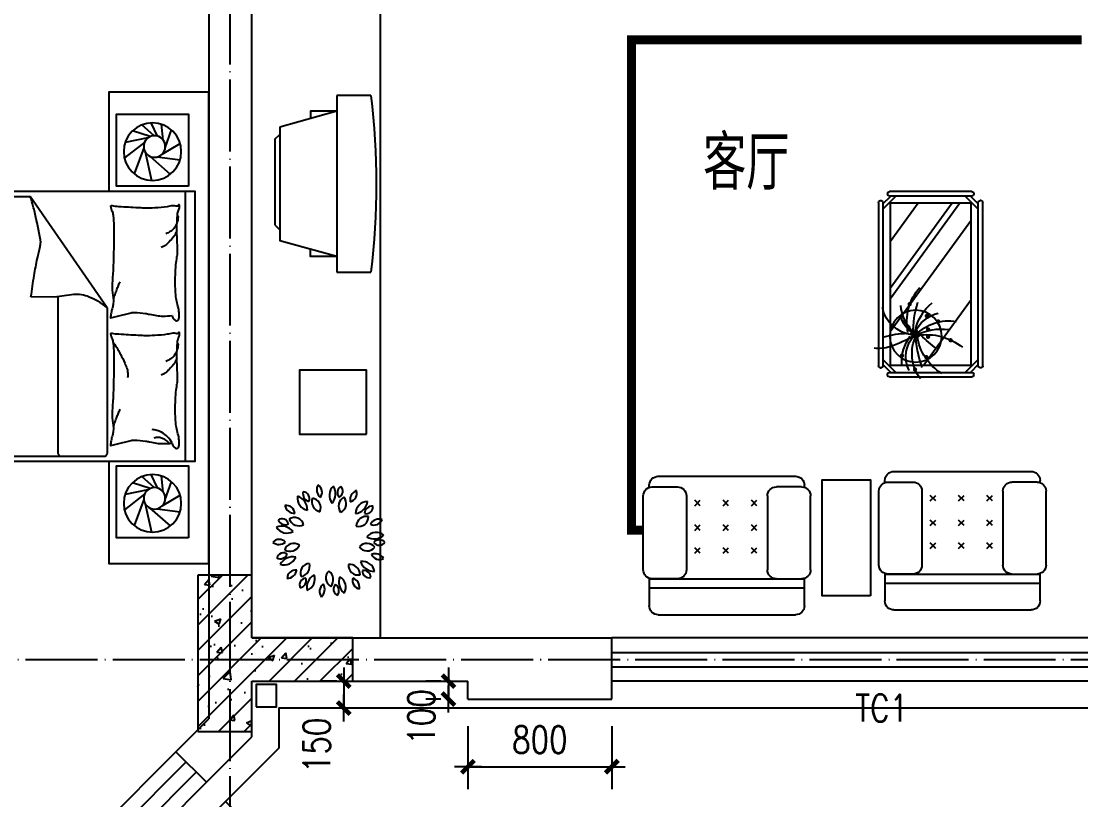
# Model space of a CAD drawing. Extents: x 12400 to 217743, y 90685 to 209848.
# Drawn here: x 58318 to 64207, y 105353 to 109681 of the extents above; entities that cross this region are included whole.
import ezdxf
from ezdxf.enums import TextEntityAlignment as Align

# ---------------------------------------------------------------- set-up
doc = ezdxf.new("R2010")
doc.units = 0
doc.header["$LTSCALE"] = 200
doc.linetypes.add('DOT', pattern=[0.25, 0, -0.25])
doc.linetypes.add('DOTE', pattern=[2.42, 2, -0.2, 0.02, -0.2])
doc.layers.get('0').update_dxf_attribs({"linetype": 'CONTINUOUS'})
doc.layers.get('DEFPOINTS').update_dxf_attribs({"linetype": 'CONTINUOUS'})
for name, color, linetype in [('8', 8, 'CONTINUOUS'), ('COLUMN', 4, 'CONTINUOUS'), ('DOTE', 1, 'DOTE'), ('HATCH', 8, 'CONTINUOUS'), ('LVTRY', 6, 'CONTINUOUS'), ('PUB_DIM', 3, 'CONTINUOUS'), ('PUB_TEXT', 7, 'CONTINUOUS'), ('WALL', 4, 'CONTINUOUS'), ('WINDOW', 2, 'CONTINUOUS'), ('家具', 8, 'CONTINUOUS')]:
    doc.layers.add(name, color=color, linetype=linetype)
doc.styles.add('_SIMPLEX', font='SIMPLEX.shx', dxfattribs={"width": 0.8, "bigfont": 'hztxt.shx'})
doc.styles.add('_萙PMK', font='txt', dxfattribs={"width": 0.8, "bigfont": 'HZTXT.SHX'})
doc.styles.add('DIM_FONT', font='SIMPLEX', dxfattribs={"width": 0.8})
doc.styles.add('SIMPLEX', font='SIMPLEX.SHX')
doc.dimstyles.new('DIMN50', dxfattribs={"dimscale": 0.5, "dimtxt": 300, "dimasz": 1, "dimexe": 250, "dimexo": 300, "dimgap": 150, "dimtad": 1, "dimdec": 0, "dimzin": 0, "dimdsep": 46, "dimtxsty": 'DIM_FONT', "dimblk": '_DIMX', "dimblk1": 'DOTSMALL', "dimblk2": 'DOTSMALL', "dimcen": 2.5, "dimclrt": 7, "dimadec": 0, "dimazin": 0, "dimtfac": 1, "dimtdec": 0, "dimtix": 1, "dimtmove": 2, "dimatfit": 3, "dimldrblk": '_DIMX', "dimfxl": 0, "dimtolj": 1, "dimtzin": 0, "dimarcsym": 0})

# ---------------------------------------------------------------- blocks, each defined once
blk = doc.blocks.new('M_C54TQD')
for p, q in [((0, -52.4), (1500, -52.4)), ((25.8, -508.5), (25.8, -1967.8)), ((853.5, -488.5), (45.8, -488.5)), ((853.5, -488.5), (1471.6, -915.9)), ((45.8, -761.1), (915.3, -761.1)), ((1471.6, -1967.8), (1471.6, -915.9)), ((381, -1368.3), (394.8, -1471.4)), ((777.6, -1368.4), (698.4, -1472.4)), ((394.8, -1471.4), (369, -1593.5)), ((528.4, -1559.3), (508.6, -1470.4)), ((160.8, -1514.4), (136.8, -1517.8)), ((255.4, -1552.2), (160.8, -1514.4)), ((698.4, -1472.4), (623.3, -1602.7)), ((324.3, -1645), (255.4, -1552.2)), ((548.2, -1616.6), (528.4, -1559.3)), ((90.3, -1638.1), (87, -1644.6)), ((188.4, -1621), (90.3, -1638.1)), ((257.2, -1617.5), (188.4, -1621)), ((324.3, -1645), (257.2, -1617.5)), ((369, -1593.5), (324.3, -1645)), ((324.3, -1645), (510, -1663.9)), ((324.3, -1645), (355.2, -1727.5)), ((605.5, -1658), (548.2, -1616.6)), ((623.3, -1602.7), (605.5, -1658)), ((605.5, -1658), (734, -1626.4)), ((734, -1626.4), (836.8, -1640.3)), ((836.8, -1640.3), (872.8, -1660.3)), ((510, -1663.9), (559.9, -1700)), ((559.9, -1700), (572, -1708.6)), ((605.5, -1658), (593.7, -1752.2)), ((605.5, -1658), (654.9, -1721.3)), ((355.2, -1727.5), (334.6, -1810)), ((654.9, -1721.3), (720.1, -1768.7)), ((334.6, -1810), (281, -1872.6)), ((591.9, -1766.9), (580, -1861.5)), ((720.1, -1768.7), (813, -1768.7)), ((45.8, -1987.8), (1451.6, -1987.8))]:
    blk.add_line(p, q)
blk.add_lwpolyline([(0, -2000), (0, 0), (1500, 0), (1500, -2000)], close=True)
for points in [[(101, -126.8, -0.263368), (73, -108, -0.494818), (82.2, -89.3, -0.049225), (99.9, -87.5, -0.036831), (123.5, -89.3, -0.031893), (161.5, -97.4, 0.035782), (195.4, -104.4, 0.032941), (285.1, -110.3, 0.026564), (396.3, -104.4, 0.017905), (433.8, -99, -0.033397), (454, -96.8, -0.03204), (491.1, -97.5, 0.018442), (555.4, -100.5, 0.010837), (620.2, -99.8, 0.014624), (668.1, -96.8, 0.111249), (690.6, -89.5, -0.153708), (707.5, -85.5, -0.076444), (715, -87.2, -0.215512), (716.9, -89.3, -0.585858), (714.3, -92.3, 0.363489), (709.4, -94.9, 0.191716), (709.4, -106.4, -0.129675), (711.3, -123, -0.01735), (708.3, -139.8, 0.019326), (705.7, -154.9, 0.018818), (699, -223.3, 0.021828), (698.1, -282.6, 0.006204), (699.5, -316.4, 0.001963), (705.7, -423.3, 0.028341), (709.9, -459.4, -0.117014), (709.4, -468.3, -0.36606), (708, -469.3, -0.03973), (694.4, -466.5, -0.048309), (680.6, -461, 0.062981), (670, -457.1, 0.04058), (646.6, -453.7, 0.014345), (579.8, -451.4, 0.005484), (454.4, -452.2, 0.007153), (358.2, -455.2, 0.008762), (315.7, -457.9, -0.008153), (270, -460.8, -0.06251), (212.9, -456.4, 0.078669), (167.3, -454.4, 0.047825), (144.9, -459.1, -0.034494), (114.1, -466.5, -0.023571), (88.8, -469.5, -0.510228), (87.8, -468.3), (95.3, -438.3), (116, -355.7, 0.073041), (118, -336.2, 0.023305), (112.2, -275, 0.018299), (108.2, -252.2, -0.01097), (100.8, -214.2, -0.042281), (97.9, -179.9, -0.027201), (100.8, -126.5)], [(574.8, -100.6, 0.027842), (551.1, -111.2, 0.048685), (538.5, -119.3, 0.023666), (510.6, -143.6, 0.031223), (491.6, -164.3, 0.046801), (486.5, -172, 0.023191), (478.4, -188.7)], [(656.8, -94.9, 0.088153), (622.3, -98.4, 0.088153), (591.1, -113.7, 0.077547), (569.5, -135.3, 0.077547), (555.4, -162.4)], [(810.2, -126.8, -0.263368), (782.3, -108, -0.494818), (791.4, -89.3, -0.049225), (809.1, -87.5, -0.036831), (832.8, -89.3, -0.031893), (870.7, -97.4, 0.035782), (904.6, -104.4, 0.032941), (994.3, -110.3, 0.026564), (1105.5, -104.4, 0.017905), (1143, -99, -0.033397), (1163.3, -96.8, -0.03204), (1200.3, -97.5, 0.018442), (1264.7, -100.5, 0.010837), (1329.4, -99.8, 0.014624), (1377.3, -96.8, 0.111249), (1399.9, -89.5, -0.153708), (1416.8, -85.5, -0.076444), (1424.2, -87.2, -0.215512), (1426.2, -89.3, -0.585858), (1423.5, -92.3, 0.363489), (1418.6, -94.9, 0.191716), (1418.6, -106.4, -0.129675), (1420.5, -123, -0.01735), (1417.5, -139.8, 0.019326), (1414.9, -154.9, 0.018818), (1408.3, -223.3, 0.021828), (1407.4, -282.6, 0.006204), (1408.8, -316.4, 0.001963), (1414.9, -423.3, 0.028341), (1419.2, -459.4, -0.117014), (1418.6, -468.3, -0.36606), (1417.2, -469.3, -0.03973), (1403.6, -466.5, -0.048309), (1389.9, -461, 0.062981), (1379.2, -457.1, 0.04058), (1355.8, -453.7, 0.014345), (1289.1, -451.4, 0.005484), (1163.6, -452.2, 0.007153), (1067.5, -455.2, 0.008762), (1024.9, -457.9, -0.008153), (979.2, -460.8, -0.06251), (922.1, -456.4, 0.078669), (876.5, -454.4, 0.047825), (854.1, -459.1, -0.034494), (823.4, -466.5, -0.023571), (798, -469.5, -0.510228), (797.1, -468.3), (804.6, -438.3), (825.2, -355.7, 0.073041), (827.2, -336.2, 0.023305), (821.5, -275, 0.018299), (817.4, -252.2, -0.01097), (810.1, -214.2, -0.042281), (807.2, -179.9, -0.027201), (810.1, -126.5)], [(1284.1, -100.6, 0.027842), (1260.3, -111.2, 0.048685), (1247.8, -119.3, 0.023666), (1219.8, -143.6, 0.031223), (1200.8, -164.3, 0.046801), (1195.7, -172, 0.023191), (1187.7, -188.7)], [(1366.1, -94.9, 0.088153), (1331.5, -98.4, 0.088153), (1300.3, -113.7, 0.077547), (1278.7, -135.3, 0.077547), (1264.7, -162.4)], [(99.3, -142.8, -0.05369), (113.5, -155.8, -0.070312), (121.6, -168.1, -0.015448), (125.4, -176.6, -0.013244), (129.1, -186.8, -0.082127), (132.1, -204.9, -0.064164), (129.1, -228.1)], [(100.8, -126.8, -0.077379), (135.6, -152.1, -0.077379), (161.1, -186.8, -0.047525), (171, -211.5, -0.047525), (176.1, -237.5)], [(660.6, -455.2, 0.016108), (621.7, -429, 0.024599), (594.9, -413.9, 0.009477), (545.8, -390.6, 0.015937), (516, -378.3, 0.072521), (499.6, -374.7, 0.033339), (463.4, -374.5)], [(191.4, -453.7, 0.009729), (218.7, -444.6, 0.009729), (245.6, -434.6, 0.007971), (267.3, -425.5, 0.007971), (288.8, -415.8)], [(900.6, -453.7, 0.009729), (927.9, -444.6, 0.009729), (954.8, -434.6, 0.007971), (976.6, -425.5, 0.007971), (998, -415.8)], [(853.5, -488.5, -0.085272), (916.8, -598.6, -0.124044), (926, -686.2), (912.4, -781.6), (914.1, -911.7)], [(914.1, -911.7, 0.007867), (1031.7, -893.9, 0.009508), (1128.5, -875.9, 0.006616), (1193.5, -861.5, -0.023828), (1211.7, -858.2, -0.080713), (1230.3, -858.7, -0.009591), (1382.9, -890.6, -0.013133), (1416.4, -899.2, -0.007859), (1471.6, -915.9)], [(464, -1480.4, 0.025626), (475.6, -1477.6, 0.0108), (604.9, -1436, 0.00456), (692.4, -1404.8, 0.01125), (727.5, -1391, 0.069394), (746.3, -1379.9, -0.079756), (762.9, -1370.5, -0.106399), (777.6, -1368.4, -0.328642), (781.6, -1371.8, -0.299547), (779.2, -1378.3, 0.189917), (773.7, -1387.1, 0.033518), (772.5, -1397.4, 0.075627), (773, -1402, 0.053489), (776, -1409.8, 0.017838), (788.1, -1431.8, 0.038394), (805.3, -1456.1, -0.059529), (815.7, -1472.2, -0.035943), (826.3, -1498.4, -0.011245), (851.9, -1584.7, -0.006203), (862.2, -1624.3, 0.010783), (868.3, -1647, 0.019485), (872.8, -1660.3, 0.005062), (892.4, -1710.5, 0.101392), (909.1, -1735.8, -0.223768), (914, -1749.2, -0.25558), (910.9, -1753.8, -0.081563), (895.2, -1758.9, -0.071805), (878.1, -1759, 0.069985), (860.5, -1759.1, 0.03546), (801, -1772.1, 0.029432), (732, -1796.8, 0.001554), (698.6, -1811.2, -0.00152), (664.5, -1825.8, -0.004735), (629.3, -1840.5, 0.00382), (585.5, -1858.6, 0.296001), (563.6, -1890.9, -0.649774), (542.2, -1899.9, -0.02319), (537.7, -1895.3, 0.0288), (534, -1891.6, 0.005727), (527.4, -1885.8, -0.004358), (518.8, -1878.2, -0.027528), (501.8, -1861.4, -0.046214), (493.2, -1849.9, -0.194121), (490.4, -1833.2, 0.133719), (489.3, -1809.2, 0.005779), (481.8, -1787.2, 0.008882)]]:
    blk.add_lwpolyline(points, format="xyb")
blk.add_lwpolyline([(58.1, -1583.2, 0.101392), (39.5, -1559.2, -0.223768), (33.6, -1546.2, -0.25558), (36.4, -1541.4, -0.081563), (51.6, -1535.1, -0.071805), (68.7, -1533.7, 0.069985), (86.2, -1532.2, 0.03546), (144.5, -1514.8, 0.029432), (211.5, -1484.8, 0.001554), (243.6, -1467.9, -0.00152), (276.5, -1450.7, -0.004735), (310.5, -1433.4, 0.00382), (352.7, -1412, 0.296001), (372.1, -1378.1, -0.649774), (392.8, -1367.5, -0.02319), (397.6, -1371.7, 0.0288), (401.6, -1375.1, 0.005727), (408.6, -1380.4, -0.004358), (417.8, -1387.3, -0.027528), (436, -1402.8, -0.046214), (445.5, -1413.5, -0.194121), (449.5, -1430, 0.133719), (452.5, -1453.8, 0.011505), (471.2, -1496.2, 0.008882), (497.5, -1550, 0.012426), (534.6, -1618.4, -0.033612), (547.3, -1644.2), (570.3, -1700.5), (588.1, -1744, 0.224341), (602.6, -1757.3, -0.722772), (602.8, -1766.1, -0.103513), (599, -1766.6, 0.053465), (591.8, -1766.9, 0.030109), (568.7, -1771.5, -0.031436), (546.6, -1775.9, -0.05324), (531.5, -1776.4, 0.05518), (516.9, -1776.8, 0.056271), (491.6, -1783.4, 0.0108), (365.9, -1834.8, 0.00456), (281, -1872.6, 0.01125), (247.1, -1889, 0.069394), (229.2, -1901.6, -0.079756), (213.3, -1912.2, -0.106399), (198.9, -1915.4, -0.328642), (194.6, -1912.4, -0.299547), (196.5, -1905.7, 0.189917), (201.3, -1896.5, 0.033518), (201.7, -1886.2, 0.075627), (200.8, -1881.6, 0.053489), (197.3, -1874, 0.017838), (183.5, -1853, 0.038394), (164.5, -1830.2, -0.059529), (152.9, -1814.9, -0.035943), (140.3, -1789.6, -0.011245), (108.1, -1705.4, -0.006203), (94.9, -1666.8, 0.010783), (87, -1644.6, 0.019485), (81.6, -1631.7, 0.005062)], format="xyb", close=True)
for centre, start, end in [((45.8, -508.5), 90, 180), ((45.8, -741.1), 180, 270), ((45.8, -1967.8), 180, 270), ((1451.6, -1967.8), 270, 0)]:
    blk.add_arc(centre, 20, start, end)
at = {"style": 'DIM_FONT', "width": 0.8, "flags": 9}
for tag in ['YSIZE', 'XSIZE']:
    blk.add_attdef(tag, (0, 0), '', height=0.5, dxfattribs=at)
blk = doc.blocks.new('M_C5')
for p, q in [((-70.8, 21.3), (-105.6, 120.2)), ((-60.2, 62.7), (-49.6, 152.1)), ((-28.1, 85.6), (7.4, 159.8)), ((-9, 88), (58.7, 149.2)), ((12.2, 83.3), (111.9, 114.4)), ((25.5, 75.4), (152, 50)), ((-54, -14.1), (-153.6, 45)), ((42.3, 52.6), (156.1, -35.1)), ((48.3, 20.6), (102.1, -123.2)), ((-26.4, -30), (-153, -46.9)), ((14.5, -26.2), (-99.1, -125.6)), ((40.5, -2.3), (5.1, -160))]:
    blk.add_line(p, q)
for centre, radius in [((0, 0), 160), ((-11.2, 28), 60)]:
    blk.add_circle(centre, radius)
at = {"width": 0.8, "flags": 9}
for tag in ['XSIZE', 'YSIZE']:
    blk.add_attdef(tag, (0, 0), '', height=0.5, dxfattribs=at)
blk = doc.blocks.new('A$C61510689')
for points in [[(36.3, 1955.5), (436.3, 1955.5), (436.3, 2355.5), (36.3, 2355.5)], [(36.3, 0), (436.3, 0), (436.3, 400), (36.3, 400)]]:
    blk.add_lwpolyline(points, close=True)
for p in [(236.4, 2147.6), (236.4, 192.2)]:
    blk.add_blockref('M_C5', p)
at = {"rotation": 90}
blk.add_blockref('M_C54TQD', (0, 426.1), dxfattribs=at)
blk = doc.blocks.new('M_F22')
for centre, radius, start, end in [((-63, 1991), 399, 151.7015, 229.7406), ((-591, 1891), 339, 322.8639, 58.5782), ((523, 1764), 486, 130.709, 219.1064), ((-284, 1836), 573, 318.6571, 31.1583), ((662, 1865), 307, 123.4613, 215.4329), ((307, 1931), 266, 293.3115, 45.5828), ((-745, 1661), 486, 170.709, 259.1064), ((-1409, 1198), 573, 358.6571, 71.1583), ((-704, 1829), 307, 163.4613, 255.4329), ((-1018, 1651), 266, 333.3115, 85.5828), ((819, 1335), 417, 120.5035, 215.3285), ((331, 1439), 376, 293.2488, 42.5832), ((1257, 1578), 399, 111.7015, 189.7406), ((788, 1841), 339, 282.8639, 18.5782), ((-1680, 1042), 339, 2.8639, 98.5782), ((-1340, 1458), 399, 191.7015, 269.7406), ((-242, 1523), 417, 160.5035, 255.3285), ((-684, 1289), 376, 333.2488, 82.5832), ((1560, 1027), 486, 90.709, 179.1064), ((988, 1601), 573, 278.6571, 351.1583), ((1732, 1016), 307, 83.4613, 175.4329), ((1502, 1294), 266, 253.3115, 5.5828), ((-1853, 584), 266, 13.3115, 125.5828), ((-1364, 522), 376, 13.2488, 122.5832), ((1511, 508), 417, 80.5035, 175.3285), ((1204, 902), 376, 253.2488, 2.5832), ((-1861, -14), 573, 38.6571, 111.1583), ((-1651, 768), 486, 210.709, 299.1064), ((-1727, 923), 307, 203.4613, 295.4329), ((-1177, 985), 417, 200.5035, 295.3285), ((2003, 413), 399, 71.7015, 149.7406), ((1813, 916), 339, 242.8639, 338.5782), ((-1969, -307), 339, 42.8639, 138.5782), ((1881, -204), 486, 50.709, 139.1064), ((1812, 603), 573, 238.6571, 311.1583), ((-1976, 230), 399, 231.7015, 309.7406), ((-1393, -503), 376, 53.2488, 162.5832), ((-1547, -28), 417, 240.5035, 335.3285), ((1510, -570), 417, 40.5035, 135.3285), ((1528, -71), 376, 213.2488, 322.5832), ((2005, -323), 307, 43.4613, 135.4329), ((2009, 38), 266, 213.3115, 325.5828), ((-1807, -769), 266, 53.3115, 165.5828), ((-1928, -429), 307, 243.4613, 335.4329), ((-1429, -1233), 573, 78.6571, 151.1583), ((-1770, -498), 486, 250.709, 339.1064), ((1825, -959), 399, 31.7015, 109.7406), ((2003, -452), 339, 202.8639, 298.5782), ((-1323, -1527), 339, 82.8639, 178.5782), ((-1674, -1120), 399, 271.7015, 349.7406), ((-756, -1306), 376, 93.2488, 202.5832), ((-1179, -1041), 417, 280.5035, 15.3285), ((249, -1512), 376, 133.2488, 242.5832), ((-246, -1581), 417, 320.5035, 55.3285), ((1151, -1025), 376, 173.2488, 282.5832), ((816, -1395), 417, 0.5035, 95.3285), ((1335, -1353), 486, 10.709, 99.1064), ((1801, -691), 573, 198.6571, 271.1583), ((1589, -1250), 266, 173.3115, 285.5828), ((1354, -1524), 307, 3.4613, 95.4329), ((-902, -1777), 266, 93.3115, 205.5828), ((-1213, -1593), 307, 283.4613, 15.4329), ((-314, -1889), 573, 118.6571, 191.1583), ((-1048, -1545), 486, 290.709, 19.1064), ((962, -1675), 573, 158.6571, 231.1583), ((179, -1883), 486, 330.709, 59.1064), ((1270, -1621), 339, 162.8639, 258.5782), ((808, -1896), 399, 351.7015, 69.7406), ((-44, -2046), 339, 122.8639, 218.5782), ((-574, -1959), 399, 311.7015, 29.7406), ((439, -1967), 266, 133.3115, 245.5828), ((83, -2026), 307, 323.4613, 55.4329)]:
    blk.add_arc(centre, radius, start, end)
at = {"width": 0.8, "flags": 9}
for tag in ['XSIZE', 'YSIZE']:
    blk.add_attdef(tag, (0, 0), '', height=0.5, dxfattribs=at)
blk = doc.blocks.new('M_C47JEV')
for p, q in [((381.2, 770), (-381.2, 770)), ((-431.2, 711.1), (-431.2, 720)), ((-414.7, 711.1), (-275, 711.1)), ((414.7, 711.1), (275, 711.1)), ((431.2, 711.1), (431.2, 720)), ((-464.7, 250), (-464.7, 661.1)), ((-225, 661.1), (-225, 250)), ((225, 661.1), (225, 250)), ((464.7, 250), (464.7, 661.1)), ((-136.2, 606.5), (-166.3, 636.6)), ((-166.3, 606.5), (-136.2, 636.6)), ((-8.7, 606.5), (21.4, 636.6)), ((21.4, 606.5), (-8.7, 636.6)), ((179, 606.5), (148.8, 636.6)), ((148.8, 606.5), (179, 636.6)), ((-136.2, 469.3), (-166.3, 499.5)), ((-166.3, 469.3), (-136.2, 499.5)), ((21.4, 469.3), (-8.7, 499.5)), ((-8.7, 469.3), (21.4, 499.5)), ((179, 469.3), (148.8, 499.5)), ((148.8, 469.3), (179, 499.5)), ((-136.2, 342.3), (-166.3, 372.5)), ((-166.3, 342.3), (-136.2, 372.5)), ((21.4, 342.3), (-8.7, 372.5)), ((-8.7, 342.3), (21.4, 372.5)), ((179, 342.3), (148.8, 372.5)), ((148.8, 342.3), (179, 372.5)), ((-431.2, 50), (-431.2, 202.8)), ((431.2, 200), (-431.2, 200)), ((-275, 200), (-414.7, 200)), ((275, 200), (414.7, 200)), ((431.2, 200), (431.2, 50)), ((431.2, 150), (-431.2, 150)), ((381.2, 0), (-381.2, 0))]:
    blk.add_line(p, q)
for centre, start, end in [((-381.2, 720), 90, 180), ((381.2, 720), 360, 90), ((-414.7, 661.1), 90, 180), ((-275, 661.1), 0, 90), ((275, 661.1), 90, 180), ((414.7, 661.1), 0, 90), ((-414.7, 250), 180, 270), ((-275, 250), 270, 0), ((275, 250), 180, 270), ((414.7, 250), 270, 0), ((-381.2, 50), 180, 270), ((381.2, 50), 270, 0)]:
    blk.add_arc(centre, 50, start, end)
at = {"style": 'DIM_FONT', "width": 0.8, "flags": 9}
for tag in ['YSIZE', 'XSIZE']:
    blk.add_attdef(tag, (0, 0), '', height=0.5, dxfattribs=at)
blk = doc.blocks.new('_C1DIA')
for p, q in [((220.9, -308), (220.9, 321)), ((220.9, 321), (341.9, 321)), ((220.9, 264.9), (18.2, 209)), ((18.2, -196.1), (18.2, 209)), ((0, 153), (18.2, 170)), ((0, -153), (0, 153)), ((0, -153), (18.2, -170)), ((220.9, -252), (18.2, -196.1)), ((341.9, -308), (220.9, -308))]:
    blk.add_line(p, q)
for points in [[(220.9, 264.9), (127.3, 264.9), (127.3, 239.1)], [(220.9, -252), (127.3, -252), (127.3, -226.2)]]:
    blk.add_lwpolyline(points)
blk.add_arc((-2146.8, 6.5), 2508.5, 352.7975, 7.2025)
at = {"style": 'DIM_FONT', "width": 0.7, "flags": 9}
for tag in ['XSIZE', 'YSIZE']:
    blk.add_attdef(tag, (0, 0), '', height=0.5, dxfattribs=at)
blk = doc.blocks.new('M_C57NTX')
for p, q in [((-486.3, 242.8), (-481.3, 242.8)), ((-427.3, 268.4), (-471.3, 224.4)), ((-399, 268.4), (-471.3, 196.1)), ((-445.8, 283.4), (-445.8, 278.4)), ((-435.8, 293.4), (473.1, 293.4)), ((-435.8, 268.4), (473.1, 268.4)), ((436.4, 268.4), (508.7, 196.1)), ((464.7, 268.4), (508.7, 224.4)), ((483.1, 283.4), (483.1, 278.4)), ((523.7, 242.8), (518.7, 242.8)), ((-496.3, -226.1), (-496.3, 232.8)), ((-471.3, -226.1), (-471.3, 232.8)), ((-431.3, 72.4), (-216.6, 228.4)), ((-431.3, -116.3), (43.1, 228.4)), ((-431.3, -159.2), (102.3, 228.4)), ((-336.1, -221.6), (283.4, 228.4)), ((508.7, 232.8), (508.7, -226.1)), ((533.7, 232.8), (533.7, -226.1)), ((106, -221.6), (468.7, 41.8)), ((-399, -261.6), (-471.3, -189.3)), ((-427.3, -261.6), (-471.3, -217.6)), ((436.4, -261.6), (508.7, -189.3)), ((464.7, -261.6), (508.7, -217.6)), ((-486.3, -236.1), (-481.3, -236.1)), ((-445.8, -276.6), (-445.8, -271.6)), ((473.1, -261.6), (-435.8, -261.6)), ((473.1, -286.6), (-435.8, -286.6)), ((483.1, -276.6), (483.1, -271.6)), ((523.7, -236.1), (518.7, -236.1))]:
    blk.add_line(p, q)
blk.add_lwpolyline([(-431.3, -221.6), (-431.3, 228.4), (468.7, 228.4), (468.7, -221.6)], close=True)
at = {"const_width": 12}
for points in [[(123.4, 119.9, 1), (135.4, 119.9, 1)], [(225.1, 149.5, 1), (237.1, 149.5, 1)], [(252.6, 126.5, 1), (264.6, 126.5, 1)], [(288.3, 106.6, 1), (300.3, 106.6, 1)], [(409.3, 162.8, 1), (421.3, 162.8, 1)], [(277.3, 83.6, 1), (289.3, 83.6, 1)], [(293.8, 93.5, 1), (305.8, 93.5, 1)], [(296.6, 73.7, 1), (308.6, 73.7, 1)], [(307.5, 86.9, 1), (319.5, 86.9, 1)], [(486.2, 90.2, 1), (498.2, 90.2, 1)], [(189.4, 24.2, 1), (201.4, 24.2, 1)], [(263.6, 17.6, 1), (275.6, 17.6, 1)], [(304.8, 17.6, 1), (316.8, 17.6, 1)], [(417.5, 27.5, 1), (429.5, 27.5, 1)], [(219.6, -38.5, 1), (231.6, -38.5, 1)], [(324.1, -107.7, 1), (336.1, -107.7, 1)]]:
    blk.add_lwpolyline(points, format="xyb", close=True, dxfattribs=at)
blk.add_circle((307.6, 86), 144.3)
for centre, radius, start, end in [((156.2, 293.1), 219.3, 342.94564, 6.48138), ((-486.3, 232.8), 10, 90, 180), ((-481.3, 232.8), 10, 0, 90), ((-435.8, 283.4), 10, 90, 180), ((-435.8, 278.4), 10, 180, 270), ((108.6, 83.2), 192.6, 6.99045, 78.02836), ((781.4, 125.5), 489.9, 163.85612, 179.11051), ((473.1, 283.4), 10, 0, 90), ((473.1, 278.4), 10, 270, 0), ((518.7, 232.8), 10, 90, 180), ((523.7, 232.8), 10, 0, 90), ((-394.7, 504.4), 810.4, 328.98728, 340.36101), ((228, -157.3), 292.8, 78.55155, 130.98153), ((110, -88), 258.8, 48.7581, 83.8624), ((175.6, 42.4), 126.2, 28.89012, 78.45792), ((421.1, -27.3), 168.8, 62.99086, 135.91017), ((448, -69.4), 232.8, 85.87406, 126.95584), ((279.7, -402.1), 502.4, 88.32856, 108.729), ((343.6, -193.6), 291.3, 103.04524, 139.77663), ((363.8, -83.6), 190.4, 114.09558, 166.29534), ((481.8, -98.4), 259.7, 134.48606, 189.37622), ((613.2, -62), 345.5, 155.08876, 185.96372), ((267.2, -554.8), 642.2, 70.5249, 87.82437), ((624, 27.5), 325.2, 171.24958, 218.23328), ((404.5, -127.5), 234.4, 53.32313, 115.76326), ((268.8, -207.6), 287.3, 31.31505, 82.13779), ((-1013.4, -1156.3), 1790, 39.04877, 42.6799), ((-486.3, -226.1), 10, 180, 270), ((-481.3, -226.1), 10, 270, 0), ((518.7, -226.1), 10, 180, 270), ((523.7, -226.1), 10, 270, 0), ((-435.8, -271.6), 10, 90, 180), ((-435.8, -276.6), 10, 180, 270), ((473.1, -271.6), 10, 0, 90), ((473.1, -276.6), 10, 270, 0)]:
    blk.add_arc(centre, radius, start, end)
at = {"style": 'DIM_FONT', "width": 0.8, "flags": 9}
for tag in ['YSIZE', 'XSIZE']:
    blk.add_attdef(tag, (0, 0), '', height=0.5, dxfattribs=at)
blk = doc.blocks.new('_WBLK')
for p, q in [((-0.5, 0.5), (0.5, 0.5)), ((0.5, 0.1667), (-0.5, 0.1667)), ((0.5, -0.1667), (-0.5, -0.1667)), ((-0.5, -0.5), (0.5, -0.5))]:
    blk.add_line(p, q)
at = {"style": 'SIMPLEX', "flags": 9}
blk.add_attdef('A', text='', height=1, dxfattribs=at).set_placement((0, 1.5), align=Align.MIDDLE)
blk = doc.blocks.new('_DIMX')
blk.add_line((-150, 0), (150, 0))
at = {"const_width": 50}
blk.add_lwpolyline([(-70, -70), (70, 70)], dxfattribs=at)
blk = doc.blocks.new('*D1664')
at = {"layer": 'DEFPOINTS', "color": 0}
for p in [(59348, 105450.8), (58782.3, 104885.1), (60088.6, 104710.2)]:
    blk.add_point(p, dxfattribs=at)
at = {"layer": 'PUB_DIM', "color": 0, "lineweight": -2}
for p, q in [((59454, 105344.8), (60177, 104621.8)), ((58888.4, 104779.1), (59611.3, 104056.1)), ((59523.3, 104144.9), (60088.2, 104709.9))]:
    blk.add_line(p, q, dxfattribs=at)
at = {"layer": 'PUB_DIM', "color": 0, "lineweight": -2, "xscale": 0.5, "yscale": 0.5, "zscale": 0.5}
for p, rotation in [((60088.6, 104710.2), 45.00000000000073), ((59522.9, 104144.5), 225.0000000000007)]:
    blk.add_blockref('_DIMX', p, dxfattribs=dict(at, rotation=rotation))
at = {"layer": 'PUB_DIM', "color": 7, "insert": (59699.7, 104533.4), "char_height": 150, "attachment_point": 5, "rotation": 45, "style": 'DIM_FONT'}
blk.add_mtext('\\A1;800', dxfattribs=at)
blk = doc.blocks.new('_DOTSMALL')
at = {"color": 0, "linetype": 'ByBlock', "const_width": 0.5}
blk.add_lwpolyline([(-0.0625, 0, 1), (0.0625, 0, 1)], format="xyb", close=True, dxfattribs=at)
blk = doc.blocks.new('*D1666')
at = {"layer": 'DEFPOINTS', "color": 0}
for p in [(60800.3, 105912.8), (61600.3, 105912.8), (61600.3, 105537.3)]:
    blk.add_point(p, dxfattribs=at)
at = {"layer": 'PUB_DIM', "color": 0, "lineweight": -2}
for p, q in [((60800.3, 105762.8), (60800.3, 105412.3)), ((61600.3, 105762.8), (61600.3, 105412.3)), ((60800.8, 105537.3), (61599.8, 105537.3))]:
    blk.add_line(p, q, dxfattribs=at)
at = {"layer": 'PUB_DIM', "color": 0, "lineweight": -2, "xscale": 0.5, "yscale": 0.5, "zscale": 0.5, "rotation": 180}
blk.add_blockref('_DIMX', (60800.3, 105537.3), dxfattribs=at)
at = {"layer": 'PUB_DIM', "color": 0, "lineweight": -2, "xscale": 0.5, "yscale": 0.5, "zscale": 0.5}
blk.add_blockref('_DIMX', (61600.3, 105537.3), dxfattribs=at)
at = {"layer": 'PUB_DIM', "color": 7, "insert": (61200.3, 105687.3), "char_height": 150, "attachment_point": 5, "style": 'DIM_FONT'}
blk.add_mtext('\\A1;800', dxfattribs=at)
blk = doc.blocks.new('*D1667')
at = {"layer": 'DEFPOINTS', "color": 0}
for p in [(60800.3, 106012.8), (60692.5, 105912.8), (60800.3, 105912.8)]:
    blk.add_point(p, dxfattribs=at)
at = {"layer": 'PUB_DIM', "color": 0, "lineweight": -2}
for p, q in [((60650.3, 106012.8), (60567.5, 106012.8)), ((60692.5, 106013.3), (60692.5, 106013.8)), ((60692.5, 106012.8), (60692.5, 105912.8)), ((60650.3, 105912.8), (60567.5, 105912.8)), ((60692.5, 105912.3), (60692.5, 105911.8))]:
    blk.add_line(p, q, dxfattribs=at)
at = {"layer": 'PUB_DIM', "color": 0, "lineweight": -2, "xscale": 0.5, "yscale": 0.5, "zscale": 0.5}
for p, rotation in [((60692.5, 106012.8), 270), ((60692.5, 105912.8), 90)]:
    blk.add_blockref('_DIMX', p, dxfattribs=dict(at, rotation=rotation))
at = {"layer": 'PUB_DIM', "color": 7, "insert": (60542.5, 105813.8), "char_height": 150, "attachment_point": 5, "rotation": 90, "style": 'DIM_FONT'}
blk.add_mtext('\\A1;100', dxfattribs=at)
blk = doc.blocks.new('*D1668')
at = {"layer": 'DEFPOINTS', "color": 0}
for p in [(60222.9, 106012.8), (60110.6, 105862.8), (60222.9, 105862.8)]:
    blk.add_point(p, dxfattribs=at)
at = {"layer": 'PUB_DIM', "color": 0, "lineweight": -2}
for p, q in [((60072.9, 106012.8), (59985.6, 106012.8)), ((60110.6, 106013.3), (60110.6, 106013.8)), ((60110.6, 106012.8), (60110.6, 105862.8)), ((60072.9, 105862.8), (59985.6, 105862.8)), ((60110.6, 105862.3), (60110.6, 105861.8))]:
    blk.add_line(p, q, dxfattribs=at)
at = {"layer": 'PUB_DIM', "color": 0, "lineweight": -2, "xscale": 0.5, "yscale": 0.5, "zscale": 0.5}
for p, rotation in [((60110.6, 106012.8), 270), ((60110.6, 105862.8), 90)]:
    blk.add_blockref('_DIMX', p, dxfattribs=dict(at, rotation=rotation))
at = {"layer": 'PUB_DIM', "color": 7, "insert": (59960.6, 105655.9), "char_height": 150, "attachment_point": 5, "rotation": 90, "style": 'DIM_FONT'}
blk.add_mtext('\\A1;150', dxfattribs=at)

msp = doc.modelspace()

# ---------------------------------------------------------------- hatches: boundary and pattern name
at = {"layer": 'HATCH'}
h = msp.add_hatch(dxfattribs=at)
h.set_pattern_fill('AN31C', color=256, scale=500, style=0)
h.set_pattern_definition([(45, (178298.46, -10426.53), (-70.71068, 70.71068), []), (50, (178298.46, -10426.53), (358.6301, -31.37607), [37.5, -412.5]), (355, (178298.46, -10426.53), (-69.3757, 376.0961), [30, -330]), (100.4514, (178328.34, -10429.15), (289.2547, 344.7198), [31.8701, -350.57106]), (46.1842, (178298.46, -10326.53), (533.6205, -82.7595), [56.25, -618.75]), (96.6356, (178342.9, -10333.43), (467.3314, 487.059), [47.8051, -525.8565]), (351.1842, (178298.46, -10326.53), (467.331, 487.0593), [45, -495]), (21, (178348.46, -10351.53), (298.45353, -201.30945), [37.5, -412.5]), (326, (178348.46, -10351.53), (121.6577, 362.575), [30, -330]), (71.4514, (178373.33, -10368.3), (420.1113, 161.26525), [31.8701, -350.57106]), (37.5, (178298.46, -10426.53), (6.07993, 166.44693), [0, -326, 0, -335, 0, -331.25]), (7.5, (178298.46, -10426.53), (131.53477, 197.20586), [0, -191, 0, -318.5, 0, -126.25]), (327.5, (178186.96, -10426.53), (266.91122, -11.27744), [0, -125, 0, -390, 0, -517.5]), (317.5, (178136.96, -10426.53), (291.5931, 50.0525), [0, -162.5, 0, -259, 0, -367.5])])
h.paths.add_polyline_path([(59600.262, 106252.808), (59600.262, 106602.546), (59300.262, 106602.546), (59300.262, 105732.808), (59600.262, 105732.808), (59600.262, 106012.808), (60160.262, 106012.808), (60160.262, 106252.808)])

# ---------------------------------------------------------------- linework, layer by layer
at = {"layer": '8'}
msp.add_lwpolyline([(65450.262, 112012.808), (65450.262, 105862.808), (59750.262, 105862.808), (59750.262, 105640.971), (58592.1, 104482.808), (56368.425, 104482.808), (55210.262, 105640.971), (55210.262, 106462.808), (54110.262, 106462.808), (54110.262, 107062.808), (53488.425, 107062.808), (52330.262, 108220.971), (52330.262, 110044.646), (53488.425, 111202.808), (54410.262, 111202.808), (54410.262, 118612.808)], dxfattribs=at)
at = {"layer": 'COLUMN'}
for p, q in [((59600.262, 106602.546), (59300.262, 106602.546)), ((59300.262, 106602.546), (59300.262, 105732.808)), ((59600.262, 106252.808), (59600.262, 106602.546)), ((60160.262, 106252.808), (59600.262, 106252.808)), ((60160.262, 106012.808), (60160.262, 106252.808)), ((59600.262, 105732.808), (59600.262, 106012.808)), ((59600.262, 106012.808), (60160.262, 106012.808)), ((59300.262, 105732.808), (59600.262, 105732.808))]:
    msp.add_line(p, q, dxfattribs=at)
at = {"layer": 'DOTE'}
for p, q in [((59480.262, 103632.808), (59480.262, 126332.808)), ((54470.982, 106132.808), (67380.262, 106132.808))]:
    msp.add_line(p, q, dxfattribs=at)
at = {"layer": 'LVTRY'}
msp.add_lwpolyline([(59623.381, 105869.719), (59737.837, 105869.719), (59737.837, 105994.837), (59623.381, 105994.837)], close=True, dxfattribs=at)
at = {"layer": 'WALL'}
for p, q in [((59360.262, 111052.808), (59360.262, 105802.514)), ((59600.262, 106252.808), (59600.262, 111052.808)), ((59600.262, 106252.808), (61600.262, 106252.808)), ((61600.262, 105912.808), (61600.262, 106252.808)), ((59600.262, 106012.808), (60800.262, 106012.808)), ((59600.262, 105703.103), (59600.262, 106012.808)), ((60800.262, 105912.808), (60800.262, 106012.808)), ((60800.262, 105912.808), (61600.262, 105912.808)), ((59178.252, 105620.504), (59360.262, 105802.514)), ((59347.958, 105450.798), (59600.262, 105703.103)), ((59178.252, 105620.504), (59347.958, 105450.798))]:
    msp.add_line(p, q, dxfattribs=at)
at = {"layer": '家具'}
msp.add_line((60314.539, 106252.808), (60314.539, 111052.808), dxfattribs=at)
at = {"layer": '家具', "linetype": 'DOT', "ltscale": 0.3, "const_width": 50}
msp.add_lwpolyline([(64212.459, 109576.888), (61709.526, 109576.888), (61709.526, 106852.905), (61775.457, 106852.905)], dxfattribs=at)
at = {"layer": '家具'}
msp.add_lwpolyline([(58805.8, 107234.904), (58805.8, 106666.292), (59360.262, 106666.292), (59360.262, 109286.207), (58805.8, 109286.207), (58805.8, 108735.363)], dxfattribs=at)
for points in [[(60236.469, 107385.541), (60236.469, 107740.541), (59864.469, 107740.541), (59864.469, 107385.541)], [(63037.782, 106487.178), (62768.622, 106487.178), (62768.622, 107132.542), (63037.782, 107132.542)]]:
    msp.add_lwpolyline(points, close=True, dxfattribs=at)

# ---------------------------------------------------------------- block references
at = {"layer": 'WINDOW'}
ref = msp.add_blockref('_WBLK', (63100.262, 106132.808), dxfattribs=dict(at, xscale=3000, yscale=239.9999999999999, zscale=3000, rotation=180))
ref.add_attrib('A', 'TC1', dxfattribs={"layer": '0', "height": 150, "style": '_SIMPLEX', "width": 0.8, "flags": 8}).set_placement((63100.262, 105862.808), align=Align.MIDDLE)
ref = msp.add_blockref('_WBLK', (58980.262, 105252.808), dxfattribs=dict(at, xscale=800, yscale=239.9999999999961, zscale=800, rotation=225))
ref.add_attrib('A', 'C5', dxfattribs={"layer": '0', "height": 150, "rotation": 45, "style": '_SIMPLEX', "width": 0.8, "flags": 8}).set_placement((59171.181, 105061.89), align=Align.MIDDLE)
at = {"layer": '家具', "extrusion": (0, 0, -1), "xscale": 1.56, "yscale": 1.56, "zscale": -1.56, "rotation": 180}
msp.add_blockref('_C1DIA', (-59727.309, 108786.921), dxfattribs=at)
at = {"layer": '家具', "extrusion": (0, 0, -1), "zscale": -1}
for name, p in [('A$C61510689', (-59284.229, 106808.826)), ('M_C47JEV', (-63549.119, 106408.346)), ('M_C47JEV', (-62240.122, 106381.455))]:
    msp.add_blockref(name, p, dxfattribs=at)
at = {"layer": '家具', "extrusion": (0, 0, -1), "zscale": -1, "rotation": 270}
msp.add_blockref('M_C57NTX', (-63375.582, 108237.669), dxfattribs=at)
at = {"layer": '家具', "xscale": 0.14, "yscale": 0.14, "zscale": 0.14, "rotation": 0.3999999999999751}
msp.add_blockref('M_F22', (60027.315, 106797.987), dxfattribs=at)

# ---------------------------------------------------------------- texts
at = {"layer": 'PUB_TEXT', "style": '_萙PMK', "width": 0.8}
msp.add_text('客厅', height=300, dxfattribs=at).set_placement((62107.933, 108743.409))

# ---------------------------------------------------------------- dimensions: what is measured, and where the dimension line sits
at = {"layer": 'PUB_DIM'}
for base, p1, p2, picture, middle in [((60110.559, 105862.808), (60222.871, 106012.808), (60222.871, 105862.808), '*D1668', (59960.559, 105655.863)), ((60692.527, 105912.808), (60800.262, 106012.808), (60800.262, 105912.808), '*D1667', (60542.527, 105813.82))]:
    dim = msp.add_linear_dim(base=base, p1=p1, p2=p2, angle=90, dimstyle='DIMN50', dxfattribs=at)
    dim.commit()
    dim.dimension.update_dxf_attribs({"geometry": picture, "text_midpoint": middle, "dimtype": 160})
dim = msp.add_linear_dim(base=(61600.262, 105537.292), p1=(60800.262, 105912.808), p2=(61600.262, 105912.808), dimstyle='DIMN50', dxfattribs=at)
dim.commit()
dim.dimension.update_dxf_attribs({"geometry": '*D1666', "text_midpoint": (61200.262, 105687.292)})
dim = msp.add_aligned_dim(p1=(58782.293, 104885.133), p2=(59347.978, 105450.819), distance=-1047.383, dimstyle='DIMN50', dxfattribs=at)
dim.commit()
dim.dimension.update_dxf_attribs({"geometry": '*D1664', "text_midpoint": (59699.681, 104533.431)})

doc.saveas('drawing.dxf')
